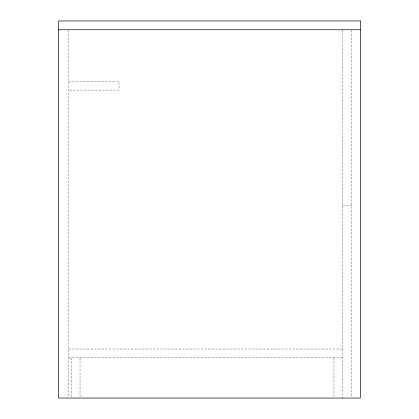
<?xml version="1.0" encoding="UTF-8"?>
<svg xmlns="http://www.w3.org/2000/svg" width="419" height="419" viewBox="0 0 419 419"><rect width="100%" height="100%" fill="white"/><g stroke="black" fill="none" stroke-linecap="round" stroke-linejoin="round"><path stroke-width="0.31" stroke-dasharray="2.1 1.57" d="M68.716 81.286L118.996 81.286L118.996 90.085L68.716 90.085M342.742 205.729L351.541 205.729M68.716 349.027L342.742 349.027M68.716 357.826L342.742 357.826M351.541 30.404L351.541 397.395M342.742 29.749L342.742 398.05M333.943 357.826L333.943 398.05M80.029 357.826L80.029 398.05M71.23 357.826L71.23 398.05M68.716 30.404L68.716 397.395"/><path stroke-width="0.63" d="M58.66 29.749L360.34 29.749M360.34 20.95L58.66 20.95L58.66 398.05L360.34 398.05L360.34 20.95"/></g></svg>
